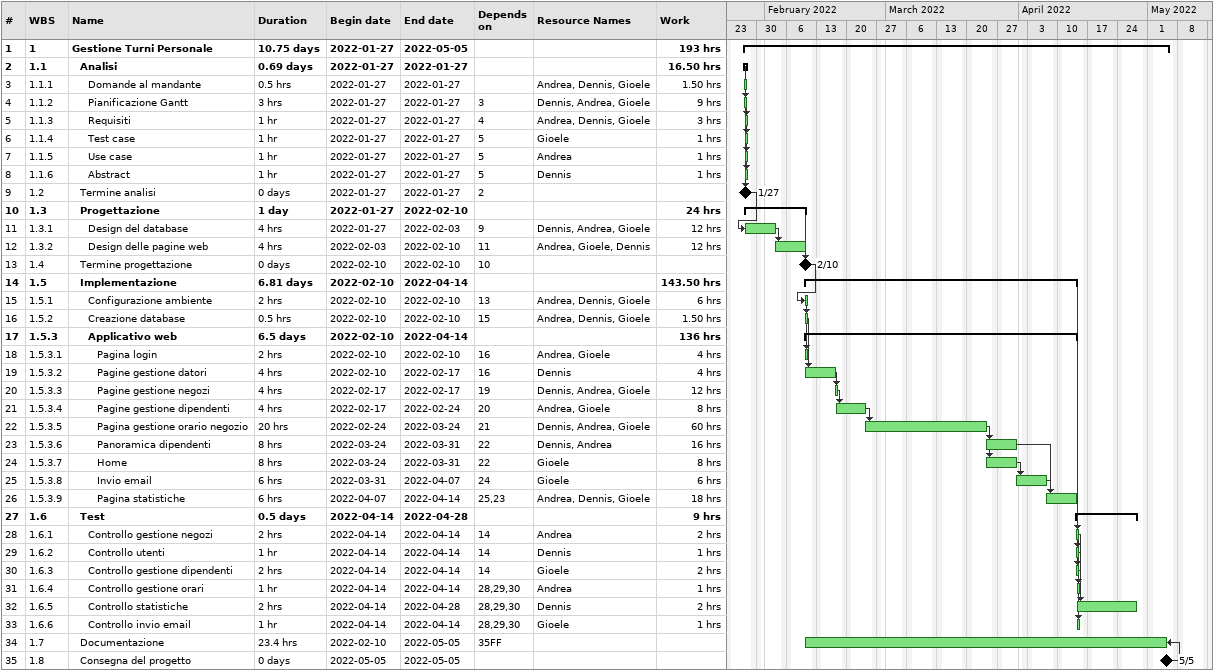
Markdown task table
| ID | WBS | Task | Duration | Start | Finish | Predecessors | Resources | Work (h) |
|---|---|---|---|---|---|---|---|---|
| 1 | 1 | **Gestione Turni Personale** | 10.75d | 2022-01-27 | 2022-05-05 |  |  | 193 |
| 2 | 1.1 | **Analisi** | 0.69d | 2022-01-27 | 2022-01-27 |  |  | 16.50 |
| 3 | 1.1.1 | Domande al mandante | 0.5h | 2022-01-27 | 2022-01-27 |  | Andrea, Dennis, Gioele | 1.50 |
| 4 | 1.1.2 | Pianificazione Gantt | 3h | 2022-01-27 | 2022-01-27 | 3 | Dennis, Andrea, Gioele | 9 |
| 5 | 1.1.3 | Requisiti | 1h | 2022-01-27 | 2022-01-27 | 4 | Andrea, Dennis, Gioele | 3 |
| 6 | 1.1.4 | Test case | 1h | 2022-01-27 | 2022-01-27 | 5 | Gioele | 1 |
| 7 | 1.1.5 | Use case | 1h | 2022-01-27 | 2022-01-27 | 5 | Andrea | 1 |
| 8 | 1.1.6 | Abstract | 1h | 2022-01-27 | 2022-01-27 | 5 | Dennis | 1 |
| 9 | 1.2 | Termine analisi | 0d | 2022-01-27 | 2022-01-27 | 2 |  |  |
| 10 | 1.3 | **Progettazione** | 1d | 2022-01-27 | 2022-02-10 |  |  | 24 |
| 11 | 1.3.1 | Design del database | 4h | 2022-01-27 | 2022-02-03 | 9 | Dennis, Andrea, Gioele | 12 |
| 12 | 1.3.2 | Design delle pagine web | 4h | 2022-02-03 | 2022-02-10 | 11 | Andrea, Gioele, Dennis | 12 |
| 13 | 1.4 | Termine progettazione | 0d | 2022-02-10 | 2022-02-10 | 10 |  |  |
| 14 | 1.5 | **Implementazione** | 6.81d | 2022-02-10 | 2022-04-14 |  |  | 143.50 |
| 15 | 1.5.1 | Configurazione ambiente | 2h | 2022-02-10 | 2022-02-10 | 13 | Andrea, Dennis, Gioele | 6 |
| 16 | 1.5.2 | Creazione database | 0.5h | 2022-02-10 | 2022-02-10 | 15 | Andrea, Dennis, Gioele | 1.50 |
| 17 | 1.5.3 | **Applicativo web** | 6.5d | 2022-02-10 | 2022-04-14 |  |  | 136 |
| 18 | 1.5.3.1 | Pagina login | 2h | 2022-02-10 | 2022-02-10 | 16 | Andrea, Gioele | 4 |
| 19 | 1.5.3.2 | Pagine gestione datori | 4h | 2022-02-10 | 2022-02-17 | 16 | Dennis | 4 |
| 20 | 1.5.3.3 | Pagine gestione negozi | 4h | 2022-02-17 | 2022-02-17 | 19 | Dennis, Andrea, Gioele | 12 |
| 21 | 1.5.3.4 | Pagine gestione dipendenti | 4h | 2022-02-17 | 2022-02-24 | 20 | Andrea, Gioele | 8 |
| 22 | 1.5.3.5 | Pagina gestione orario negozio | 20h | 2022-02-24 | 2022-03-24 | 21 | Dennis, Andrea, Gioele | 60 |
| 23 | 1.5.3.6 | Panoramica dipendenti | 8h | 2022-03-24 | 2022-03-31 | 22 | Dennis, Andrea | 16 |
| 24 | 1.5.3.7 | Home | 8h | 2022-03-24 | 2022-03-31 | 22 | Gioele | 8 |
| 25 | 1.5.3.8 | Invio email | 6h | 2022-03-31 | 2022-04-07 | 24 | Gioele | 6 |
| 26 | 1.5.3.9 | Pagina statistiche | 6h | 2022-04-07 | 2022-04-14 | 25, 23 | Andrea, Dennis, Gioele | 18 |
| 27 | 1.6 | **Test** | 0.5d | 2022-04-14 | 2022-04-28 |  |  | 9 |
| 28 | 1.6.1 | Controllo gestione negozi | 2h | 2022-04-14 | 2022-04-14 | 14 | Andrea | 2 |
| 29 | 1.6.2 | Controllo utenti | 1h | 2022-04-14 | 2022-04-14 | 14 | Dennis | 1 |
| 30 | 1.6.3 | Controllo gestione dipendenti | 2h | 2022-04-14 | 2022-04-14 | 14 | Gioele | 2 |
| 31 | 1.6.4 | Controllo gestione orari | 1h | 2022-04-14 | 2022-04-14 | 28, 29, 30 | Andrea | 1 |
| 32 | 1.6.5 | Controllo statistiche | 2h | 2022-04-14 | 2022-04-28 | 28, 29, 30 | Dennis | 2 |
| 33 | 1.6.6 | Controllo invio email | 1h | 2022-04-14 | 2022-04-14 | 28, 29, 30 | Gioele | 1 |
| 34 | 1.7 | Documentazione | 23.4h | 2022-02-10 | 2022-05-05 | 35FF |  |  |
| 35 | 1.8 | Consegna del progetto | 0d | 2022-05-05 | 2022-05-05 |  |  |  |
